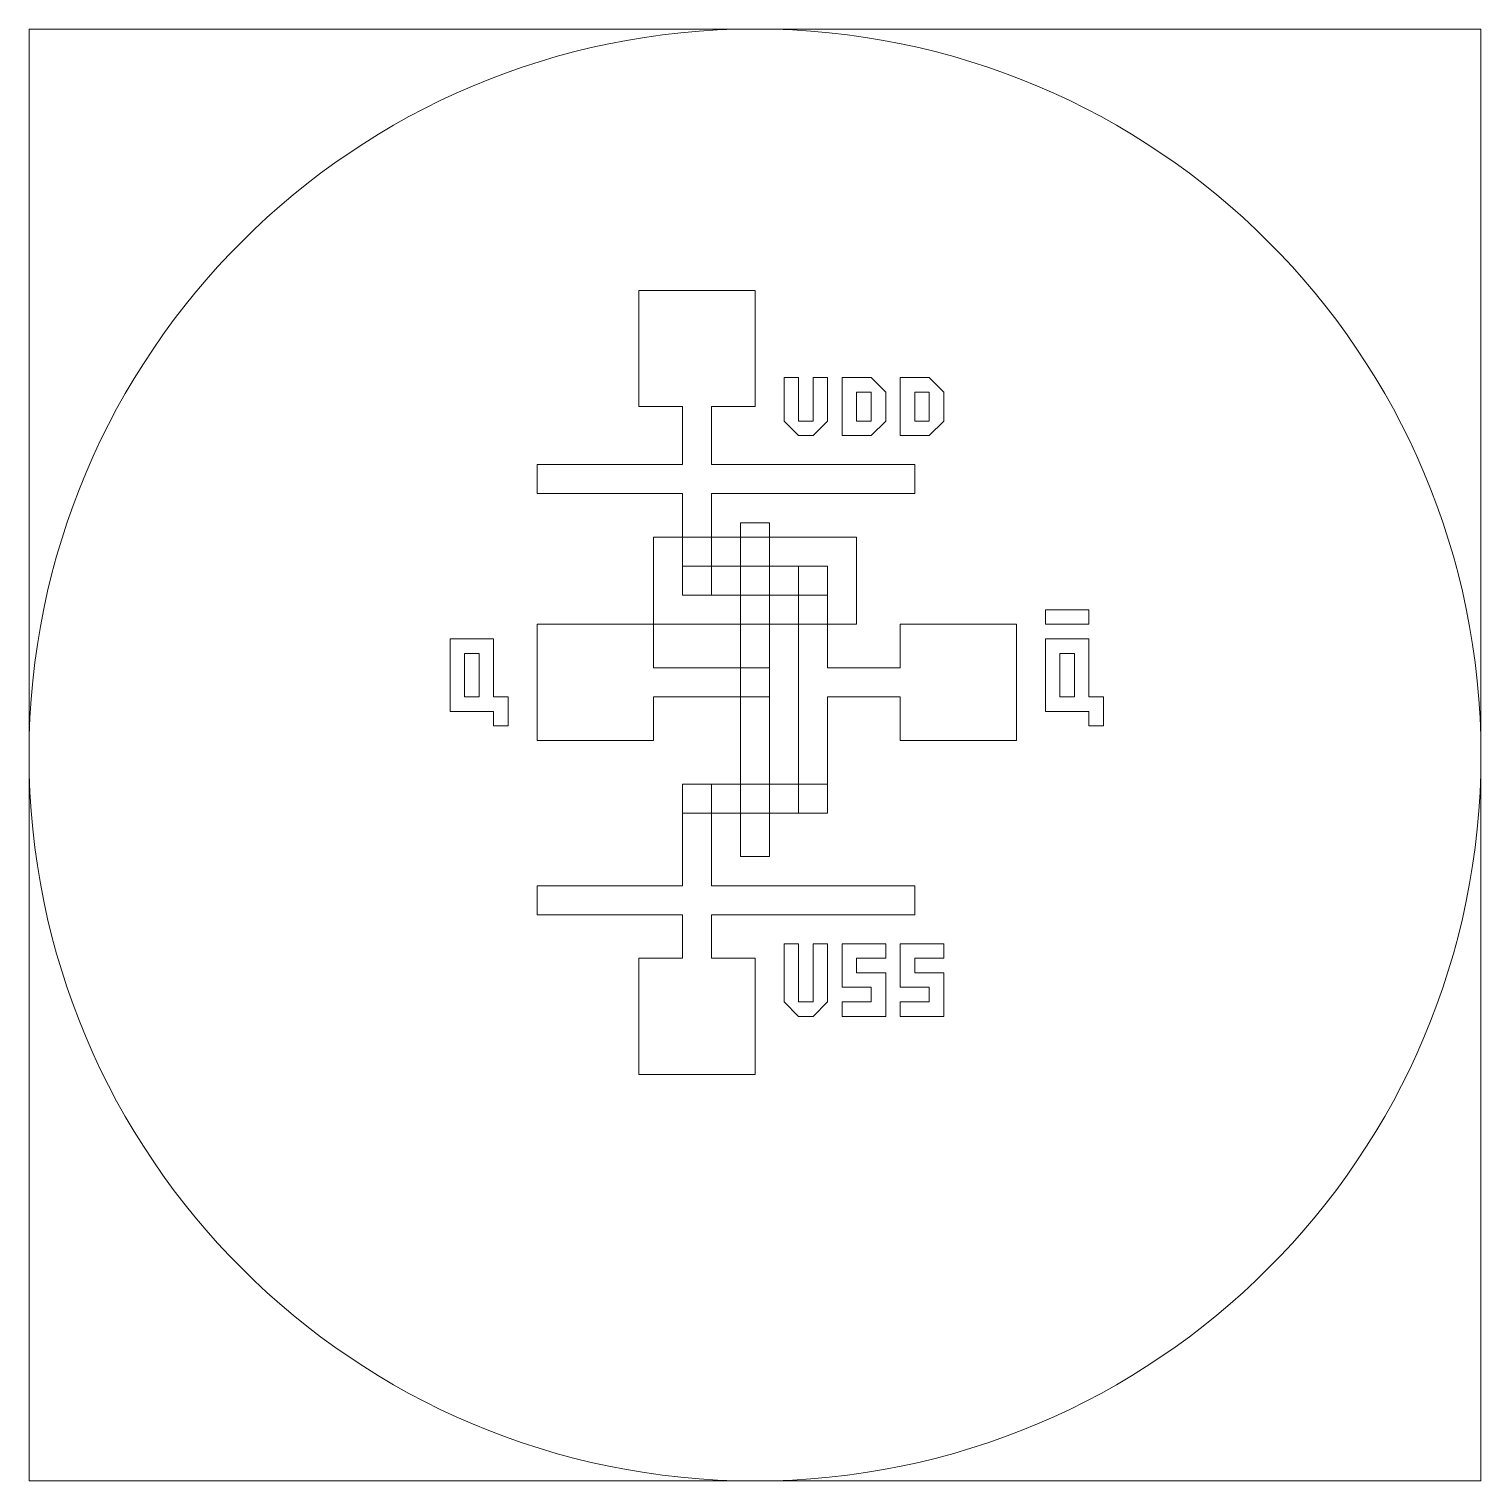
# Model space of a CAD drawing. Extents: x 0 to 500, y 0 to 500.
import ezdxf

# ---------------------------------------------------------------- set-up
doc = ezdxf.new("R2010")
doc.units = 13
doc.layers.get('0').update_dxf_attribs({"linetype": 'CONTINUOUS', "lineweight": 0})
for name, color, linetype, lineweight in [('L0 - N diffusion', 96, 'CONTINUOUS', 0), ('L1 - P+ diffusion', 52, 'CONTINUOUS', 0), ('L2 - metal gate', 1, 'CONTINUOUS', 0), ('L3 - via 0', 7, 'CONTINUOUS', 0), ('L4 - metal 1', 5, 'CONTINUOUS', 0)]:
    doc.layers.add(name, color=color, linetype=linetype, lineweight=lineweight)

msp = doc.modelspace()

# ---------------------------------------------------------------- linework, layer by layer
for p, q in [((500, 500), (0, 500)), ((0, 500), (0, 0)), ((500, 0), (500, 500)), ((0, 0), (500, 0))]:
    msp.add_line(p, q)
msp.add_circle((250, 250), 250)
at = {"layer": 'L0 - N diffusion'}
for p, q in [((215, 325), (285, 325)), ((215, 295), (215, 325)), ((285, 325), (285, 295)), ((285, 295), (215, 295)), ((225, 230), (225, 240)), ((225, 240), (275, 240)), ((275, 240), (275, 230)), ((275, 230), (225, 230))]:
    msp.add_line(p, q, dxfattribs=at)
at = {"layer": 'L1 - P+ diffusion'}
for p, q in [((225, 305), (225, 315)), ((225, 315), (275, 315)), ((275, 315), (275, 305)), ((275, 305), (225, 305))]:
    msp.add_line(p, q, dxfattribs=at)
at = {"layer": 'L2 - metal gate'}
for p, q in [((245, 330), (255, 330)), ((245, 215), (245, 330)), ((255, 330), (255, 215)), ((255, 215), (245, 215))]:
    msp.add_line(p, q, dxfattribs=at)
at = {"layer": 'L3 - via 0'}
for p, q in [((235, 315), (225, 315)), ((225, 315), (225, 305)), ((235, 305), (235, 315)), ((265, 315), (275, 315)), ((265, 305), (265, 315)), ((275, 315), (275, 305)), ((225, 305), (235, 305)), ((275, 305), (265, 305)), ((245, 280), (255, 280)), ((245, 270), (245, 280)), ((255, 280), (255, 270)), ((255, 270), (245, 270)), ((225, 240), (235, 240)), ((225, 230), (225, 240)), ((235, 240), (235, 230)), ((265, 240), (275, 240)), ((265, 230), (265, 240)), ((275, 240), (275, 230)), ((235, 230), (225, 230)), ((275, 230), (265, 230))]:
    msp.add_line(p, q, dxfattribs=at)
at = {"layer": 'L4 - metal 1'}
for p, q in [((210, 370), (210, 410)), ((210, 410), (250, 410)), ((250, 410), (250, 370)), ((260, 365), (260, 380)), ((260, 380), (265, 380)), ((265, 380), (265, 365)), ((270, 365), (270, 380)), ((270, 380), (275, 380)), ((275, 380), (275, 365)), ((280, 360), (280, 380)), ((280, 380), (290, 380)), ((290, 380), (295, 375)), ((300, 360), (300, 380)), ((300, 380), (310, 380)), ((310, 380), (315, 375)), ((285, 375), (285, 365)), ((290, 375), (285, 375)), ((290, 365), (290, 375)), ((295, 375), (295, 365)), ((305, 365), (305, 375)), ((305, 375), (310, 375)), ((310, 375), (310, 365)), ((315, 375), (315, 365)), ((225, 370), (210, 370)), ((225, 350), (225, 370)), ((250, 370), (235, 370)), ((235, 370), (235, 350)), ((265, 360), (260, 365)), ((265, 365), (270, 365)), ((275, 365), (270, 360)), ((285, 365), (290, 365)), ((295, 365), (290, 360)), ((310, 365), (305, 365)), ((315, 365), (310, 360)), ((270, 360), (265, 360)), ((290, 360), (280, 360)), ((310, 360), (300, 360)), ((175, 340), (175, 350)), ((175, 350), (225, 350)), ((235, 350), (305, 350)), ((305, 350), (305, 340)), ((175, 340), (225, 340)), ((225, 340), (225, 305)), ((235, 305), (235, 340)), ((235, 340), (305, 340)), ((265, 315), (265, 230)), ((275, 315), (265, 315)), ((275, 280), (275, 315)), ((225, 305), (235, 305)), ((365, 300), (350, 300)), ((350, 300), (350, 295)), ((365, 295), (365, 300)), ((215, 295), (175, 295)), ((175, 295), (175, 255)), ((215, 280), (215, 295)), ((340, 295), (300, 295)), ((300, 295), (300, 280)), ((340, 255), (340, 295)), ((350, 295), (365, 295)), ((145, 290), (145, 265)), ((160, 290), (145, 290)), ((160, 270), (160, 290)), ((350, 290), (350, 265)), ((365, 290), (350, 290)), ((365, 270), (365, 290)), ((150, 285), (150, 270)), ((155, 285), (150, 285)), ((155, 270), (155, 285)), ((355, 285), (355, 270)), ((360, 285), (355, 285)), ((360, 270), (360, 285)), ((255, 280), (215, 280)), ((255, 270), (255, 280)), ((300, 280), (275, 280)), ((150, 270), (155, 270)), ((165, 270), (160, 270)), ((165, 260), (165, 270)), ((215, 270), (255, 270)), ((215, 255), (215, 270)), ((275, 230), (275, 270)), ((275, 270), (300, 270)), ((300, 270), (300, 255)), ((355, 270), (360, 270)), ((370, 270), (365, 270)), ((370, 260), (370, 270)), ((145, 265), (160, 265)), ((160, 265), (160, 260)), ((350, 265), (365, 265)), ((365, 265), (365, 260)), ((160, 260), (165, 260)), ((365, 260), (370, 260)), ((175, 255), (215, 255)), ((300, 255), (340, 255)), ((225, 205), (225, 240)), ((225, 240), (235, 240)), ((235, 240), (235, 205)), ((265, 230), (275, 230)), ((225, 205), (175, 205)), ((175, 205), (175, 195)), ((305, 205), (235, 205)), ((305, 195), (305, 205)), ((175, 195), (225, 195)), ((225, 195), (225, 180)), ((235, 180), (235, 195)), ((235, 195), (305, 195)), ((260, 185), (260, 165)), ((265, 185), (260, 185)), ((265, 165), (265, 185)), ((275, 185), (270, 185)), ((270, 185), (270, 165)), ((275, 165), (275, 185)), ((295, 185), (280, 185)), ((280, 185), (280, 170)), ((295, 180), (295, 185)), ((315, 185), (300, 185)), ((300, 185), (300, 170)), ((315, 180), (315, 185)), ((225, 180), (210, 180)), ((210, 180), (210, 140)), ((250, 180), (235, 180)), ((250, 140), (250, 180)), ((285, 175), (285, 180)), ((285, 180), (295, 180)), ((305, 175), (305, 180)), ((305, 180), (315, 180)), ((295, 175), (285, 175)), ((295, 160), (295, 175)), ((315, 175), (305, 175)), ((315, 160), (315, 175)), ((280, 170), (290, 170)), ((290, 170), (290, 165)), ((300, 170), (310, 170)), ((310, 170), (310, 165)), ((260, 165), (265, 160)), ((270, 165), (265, 165)), ((270, 160), (275, 165)), ((290, 165), (280, 165)), ((280, 165), (280, 160)), ((310, 165), (300, 165)), ((300, 165), (300, 160)), ((265, 160), (270, 160)), ((280, 160), (295, 160)), ((300, 160), (315, 160)), ((210, 140), (250, 140))]:
    msp.add_line(p, q, dxfattribs=at)

doc.saveas('drawing.dxf')
